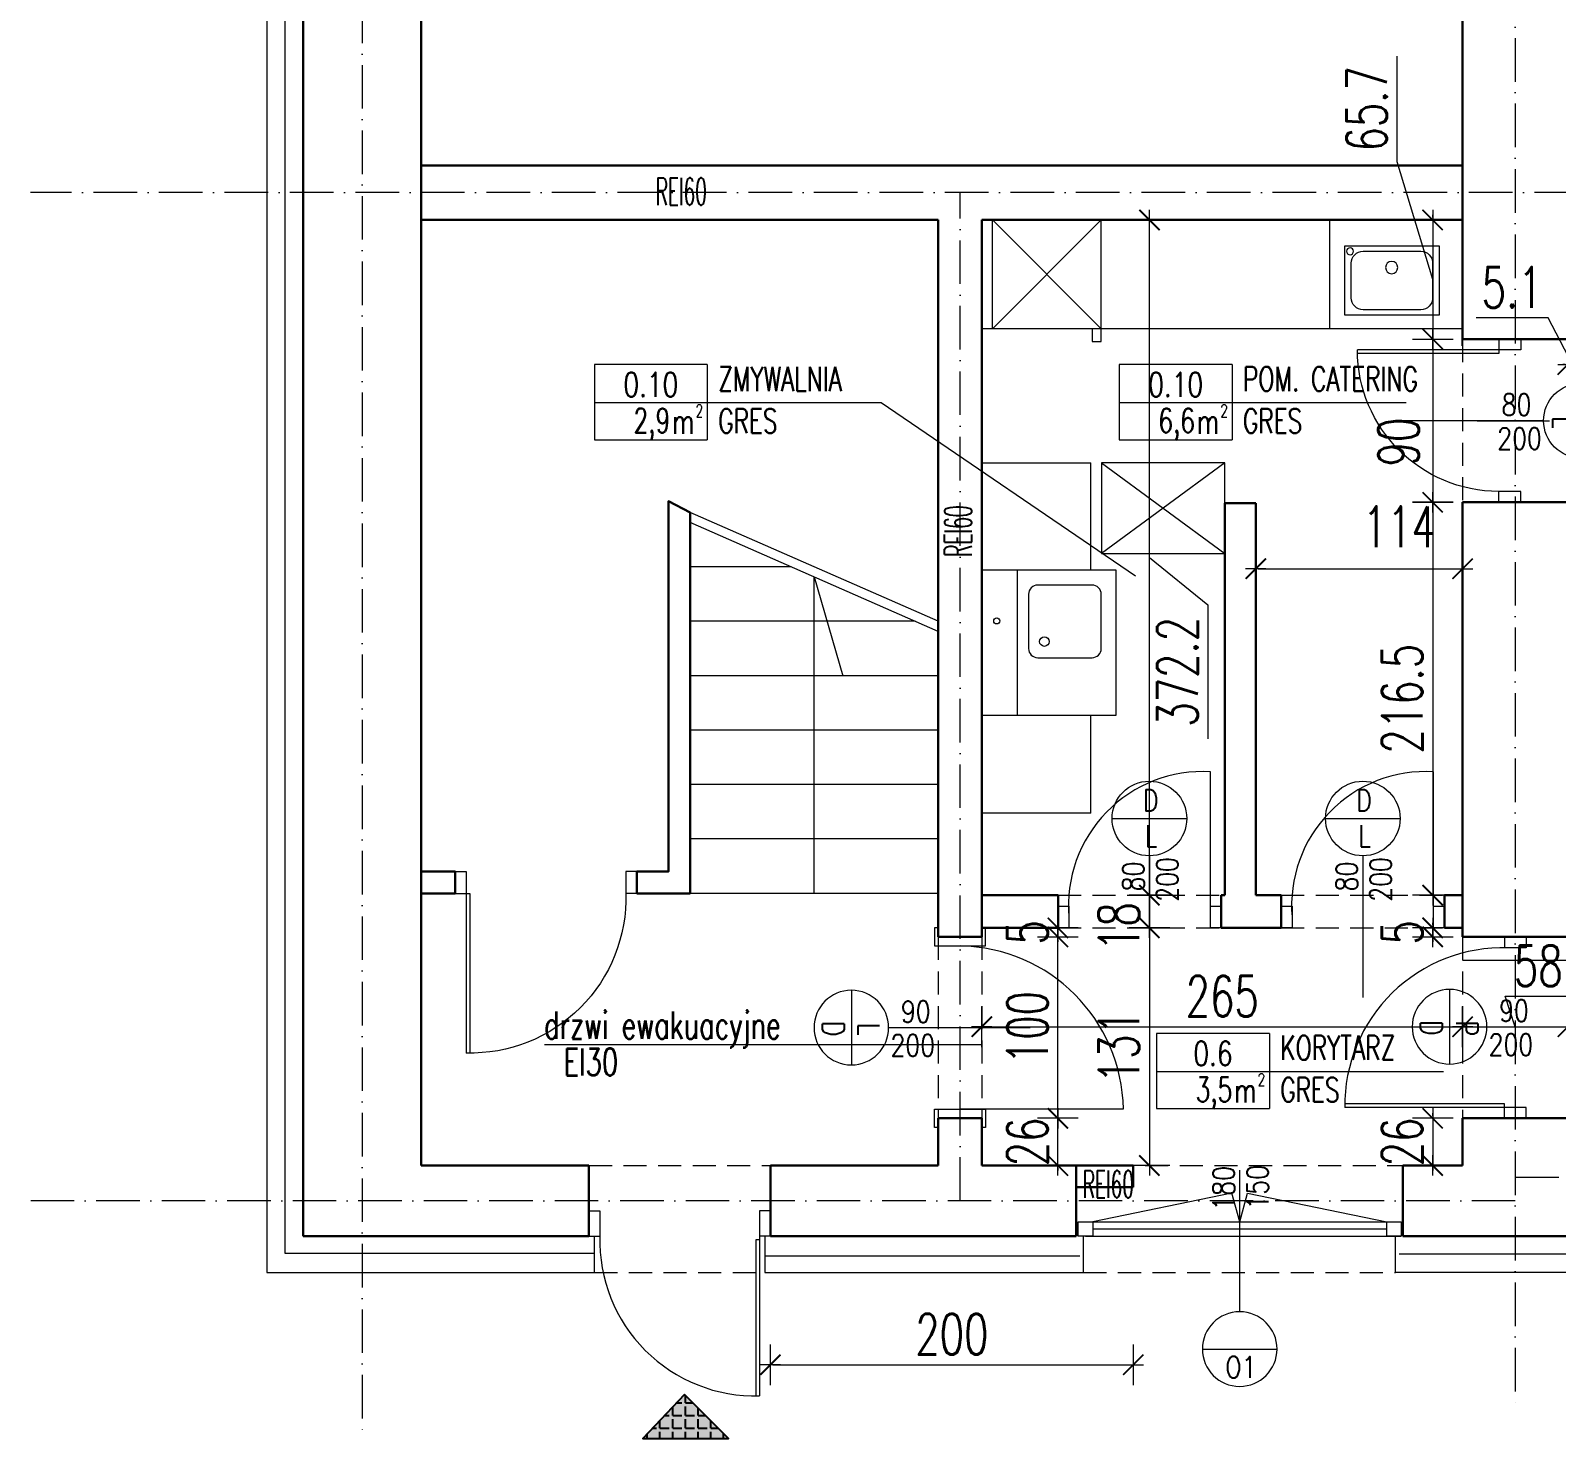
# Model space of a CAD drawing. Header units: millimetres. Extents: x -105266 to 178069, y 491 to 168574.
# Drawn here: x -45760 to -44919, y 55668 to 56444 of the extents above; entities that cross this region are included whole.
import ezdxf
from ezdxf.enums import TextEntityAlignment as Align

# ---------------------------------------------------------------- set-up
doc = ezdxf.new("R2010")
doc.units = ezdxf.units.MM
doc.linetypes.add('ACAD_ISO10W100', pattern=[18, 12, -3, 0, -3])
doc.linetypes.add('DASHED', pattern=[19.05, 12.7, -6.35])
doc.layers.get('defpoints').update_dxf_attribs({"color": 4})
for name, color, linetype, lineweight in [('A-izolacja', 4, 'BATTING', 5), ('A-murowane', 2, 'Continuous', 30), ('A-nad', 4, 'DASHED', 15), ('A-wykończenia', 6, 'Continuous', 13), ('A01_OSIE', 9, 'ACAD_ISO10W100', 9), ('A05_SCIANY', 1, 'Continuous', 20), ('A06_WIDOK', 6, 'Continuous', 15), ('A07_DRZWI_OKNA', 4, 'Continuous', 5), ('A08_OPIS DRZWI_OKIEN', 9, 'Continuous', 9), ('A13_WYPOSAZENIE SANITARNE', 41, 'Continuous', 9), ('A16_OPIS_POM', 2, 'Continuous', 9), ('A17_OPIS_WARSTW', 32, 'Continuous', 9), ('stolarka', 1, 'Continuous', 5)]:
    doc.layers.add(name, color=color, linetype=linetype, lineweight=lineweight)
doc.styles.add('ROMANS', font='romans', dxfattribs={"width": 0.7})
doc.styles.add('WYM', font='ROMANS.SHX', dxfattribs={"width": 0.75})
doc.styles.add('X', font='ROMANS.shx', dxfattribs={"width": 0.5})
doc.linetypes.add('BATTING', pattern='A,0.00254,-2.54,[134,ltypeshp.shx,S=2.54,R=0,X=-2.54,Y=0],-5.08,[134,ltypeshp.shx,S=2.54,R=180,X=2.54,Y=0],-2.54', length=10.16254)
doc.dimstyles.new('PM-100', dxfattribs={"dimscale": 2.8, "dimtxt": 8, "dimasz": 0.5, "dimexe": 0, "dimexo": 0, "dimgap": 2, "dimtad": 1, "dimdec": 1, "dimrnd": 0.1, "dimzin": 13, "dimdsep": 46, "dimtxsty": 'ROMANS', "dimblk": 'Q', "dimcen": 0, "dimse1": 1, "dimse2": 1, "dimclrd": 256, "dimclre": 251, "dimclrt": 41, "dimadec": 1, "dimazin": 0, "dimtfac": 1, "dimtdec": 1, "dimtix": 1, "dimtmove": 1, "dimatfit": 0, "dimldrblk": 'NONE', "dimfxl": 1, "dimtolj": 1, "dimtzin": 13, "dimlwd": -1, "dimlwe": 0, "dimarcsym": 0})

# ---------------------------------------------------------------- blocks, each defined once
blk = doc.blocks.new('A$C4C256CE4')
at = {"layer": 'stolarka'}
for p, q in [((8, -27.5), (170, -27.5)), ((8, -31.5), (170, -31.5)), ((4, -35.5), (178, -35.5))]:
    blk.add_line(p, q, dxfattribs=at)
for points in [[(0, -27.5), (8, -27.5), (8, -35.5), (0, -35.5), (0, -27.5)], [(170, -27.5), (178, -27.5), (178, -35.5), (170, -35.5), (170, -27.5)]]:
    blk.add_lwpolyline(points, dxfattribs=at)
blk = doc.blocks.new('drzwi opis')
for p, q in [((-29.3, 124.9), (29.3, 124.9)), ((0, 95.6), (0, -15.6))]:
    blk.add_line(p, q)
blk.add_circle((0, 124.9), 29.3)
at = {"style": 'ROMANS', "width": 0.7}
for tag, p in [('WDNR', (1.1, 127.5)), ('WDPPOZ', (0, 102.7))]:
    blk.add_attdef(tag, text='', height=17, dxfattribs=at).set_placement(p, align=Align.CENTER)
for tag, p in [('WDS', (-4.1, -6)), ('WDH', (22.5, -6.4))]:
    blk.add_attdef(tag, text='', height=17, rotation=90, dxfattribs=at).set_placement(p, align=Align.CENTER)
blk = doc.blocks.new('opis-pomieszczenie')
for p, q in [((0, 21.79), (0, -21.42)), ((-64.77, 0), (99.88, 0))]:
    blk.add_line(p, q)
blk.add_lwpolyline([(0, 21.79), (-64.77, 21.79), (-64.77, -21.42), (0, -21.42)])
at = {"style": 'ROMANS', "width": 0.7}
for s, height, p in [('m', 14.3, (-13.79, -17.95)), ('2', 7.15, (-4.55, -8.35))]:
    blk.add_text(s, height=height, dxfattribs=at).set_placement(p, align=Align.CENTER)
for tag, p in [('POMIESZCZENIE', (6.3, 3.88)), ('POS', (6.3, -17.57))]:
    blk.add_attdef(tag, p, '', height=14.3, dxfattribs=at)
blk.add_attdef('NR', text='', height=14.3, dxfattribs=at).set_placement((-32.39, 2.83), align=Align.CENTER)
blk.add_attdef('POW', text='', height=14.3, dxfattribs=at).set_placement((-27, -17.41), align=Align.RIGHT)
blk = doc.blocks.new('Q')
for p, q in [((0, 8), (0, -8)), ((-4, 0), (4, 0))]:
    blk.add_line(p, q)
at = {"const_width": 0.7}
blk.add_lwpolyline([(4, 4), (-4, -4)], dxfattribs=at)
blk = doc.blocks.new('*D141')
at = {"layer": 'A17_OPIS_WARSTW', "transparency": 16777216}
blk.add_line((-45234.31, 55895.1), (-44972.11, 55895.1), dxfattribs=at)
at = {"layer": 'defpoints', "color": 0, "transparency": 16777216}
for p in [(-44970.71, 55895.1), (-45235.71, 55870.42), (-44970.71, 55870.42)]:
    blk.add_point(p, dxfattribs=at)
at = {"layer": 'A17_OPIS_WARSTW', "transparency": 16777216, "xscale": 1.399999999999999, "yscale": 1.399999999999999, "zscale": 1.399999999999999, "rotation": 180}
blk.add_blockref('Q', (-45235.71, 55895.1), dxfattribs=at)
at = {"layer": 'A17_OPIS_WARSTW', "transparency": 16777216, "xscale": 1.399999999999999, "yscale": 1.399999999999999, "zscale": 1.399999999999999}
blk.add_blockref('Q', (-44970.71, 55895.1), dxfattribs=at)
at = {"layer": 'A17_OPIS_WARSTW', "color": 41, "transparency": 16777216, "insert": (-45103.21, 55911.9), "char_height": 22.4, "attachment_point": 5, "style": 'ROMANS'}
blk.add_mtext('\\A1;265', dxfattribs=at)
blk = doc.blocks.new('_None')
blk = doc.blocks.new('*D142')
at = {"layer": 'A17_OPIS_WARSTW', "transparency": 16777216}
for p, q in [((-45143.34, 55969.04), (-45143.34, 56338.44)), ((-45143.34, 56153.74), (-45111.11, 56127.7)), ((-45111.11, 56127.7), (-45111.11, 56053.78))]:
    blk.add_line(p, q, dxfattribs=at)
at = {"layer": 'defpoints', "color": 0, "transparency": 16777216}
for p in [(-45143.34, 56339.84), (-45130.06, 56339.84), (-45130.06, 55967.64)]:
    blk.add_point(p, dxfattribs=at)
at = {"layer": 'A17_OPIS_WARSTW', "transparency": 16777216, "xscale": 1.399999999999999, "yscale": 1.399999999999999, "zscale": 1.399999999999999}
for p, rotation in [((-45143.34, 56339.84), 90), ((-45143.34, 55967.64), 270)]:
    blk.add_blockref('Q', p, dxfattribs=dict(at, rotation=rotation))
at = {"layer": 'A17_OPIS_WARSTW', "color": 41, "transparency": 16777216, "insert": (-45127.91, 56090.74), "char_height": 22.4, "attachment_point": 5, "rotation": 90, "style": 'ROMANS'}
blk.add_mtext('\\A1;372.2', dxfattribs=at)
blk = doc.blocks.new('A$C780E13A9')
blk.add_lwpolyline([(0, 0), (40, 0), (40, 29.5), (0, 29.5)], close=True)
blk.add_lwpolyline([(7.75, 2.35), (32.25, 2.35, 0.414214), (37.25, 7.35), (37.25, 22.15, 0.414214), (32.25, 27.15), (7.75, 27.15, 0.414214), (2.75, 22.15), (2.75, 7.35, 0.414214)], format="xyb", close=True)
for centre, radius in [((37.76, 27.15), 1.5), ((20.12, 20.23), 2.6)]:
    blk.add_circle(centre, radius)
blk = doc.blocks.new('A$C063C3B4C')
for p, q in [((80, 74), (0, 74)), ((0, 74), (0, 0)), ((80, 0), (80, 74)), ((80, 54.5), (0, 54.5)), ((0, 0), (80, 0))]:
    blk.add_line(p, q)
blk.add_lwpolyline([(36.77, 8.19), (66.77, 8.19, 0.414214), (71.77, 13.19), (71.77, 43.19, 0.414214), (66.77, 48.19), (36.77, 48.19, 0.414214), (31.77, 43.19), (31.77, 13.19, 0.414214)], format="xyb", close=True)
for centre, radius in [((52.04, 65.76), 1.65), ((40.61, 39.53), 2.6)]:
    blk.add_circle(centre, radius)
blk = doc.blocks.new('A$C665E76B5')
at = {"layer": 'A13_WYPOSAZENIE SANITARNE'}
for p, q in [((0, 0), (67.96, -50)), ((67.96, 0), (0, -50))]:
    blk.add_line(p, q, dxfattribs=at)
blk.add_lwpolyline([(0, -50), (67.96, -50), (67.96, 0), (0, 0)], close=True, dxfattribs=at)
blk = doc.blocks.new('*D149')
at = {"layer": 'A17_OPIS_WARSTW', "transparency": 16777216}
blk.add_line((-45143.34, 55948.24), (-45143.34, 55820.04), dxfattribs=at)
at = {"layer": 'defpoints', "color": 0, "transparency": 16777216}
for p in [(-45143.34, 55949.64), (-45143.34, 55818.64), (-45143.34, 55818.64)]:
    blk.add_point(p, dxfattribs=at)
at = {"layer": 'A17_OPIS_WARSTW', "transparency": 16777216, "xscale": 1.399999999999999, "yscale": 1.399999999999999, "zscale": 1.399999999999999}
for p, rotation in [((-45143.34, 55949.64), 90), ((-45143.34, 55818.64), 270)]:
    blk.add_blockref('Q', p, dxfattribs=dict(at, rotation=rotation))
at = {"layer": 'A17_OPIS_WARSTW', "color": 41, "transparency": 16777216, "insert": (-45160.14, 55884.14), "char_height": 22.4, "attachment_point": 5, "rotation": 90, "style": 'ROMANS'}
blk.add_mtext('\\A1;131', dxfattribs=at)
blk = doc.blocks.new('*D171')
at = {"layer": 'A17_OPIS_WARSTW', "ltscale": 0.9, "transparency": 16777216}
blk.add_line((-45350.81, 55708.8), (-45153.61, 55708.8), dxfattribs=at)
at = {"layer": 'defpoints', "color": 0, "ltscale": 0.9, "transparency": 16777216}
for p in [(-45352.21, 55818.64), (-45152.21, 55812.64), (-45152.21, 55708.8)]:
    blk.add_point(p, dxfattribs=at)
at = {"layer": 'A17_OPIS_WARSTW', "ltscale": 0.9, "transparency": 16777216, "xscale": 1.399999999999999, "yscale": 1.399999999999999, "zscale": 1.399999999999999, "rotation": 180}
blk.add_blockref('Q', (-45352.21, 55708.8), dxfattribs=at)
at = {"layer": 'A17_OPIS_WARSTW', "ltscale": 0.9, "transparency": 16777216, "xscale": 1.399999999999999, "yscale": 1.399999999999999, "zscale": 1.399999999999999}
blk.add_blockref('Q', (-45152.21, 55708.8), dxfattribs=at)
at = {"layer": 'A17_OPIS_WARSTW', "color": 41, "ltscale": 0.9, "transparency": 16777216, "insert": (-45252.21, 55725.6), "char_height": 22.4, "attachment_point": 5, "style": 'ROMANS'}
blk.add_mtext('\\A1;200', dxfattribs=at)
blk = doc.blocks.new('*D176')
at = {"layer": 'A17_OPIS_WARSTW', "ltscale": 0.9, "transparency": 16777216}
blk.add_line((-45143.34, 55951.04), (-45143.34, 55966.24), dxfattribs=at)
at = {"layer": 'defpoints', "color": 0, "ltscale": 0.9, "transparency": 16777216}
for p in [(-45143.34, 55967.64), (-45143.34, 55967.64), (-45143.34, 55949.64)]:
    blk.add_point(p, dxfattribs=at)
at = {"layer": 'A17_OPIS_WARSTW', "ltscale": 0.9, "transparency": 16777216, "xscale": 1.399999999999999, "yscale": 1.399999999999999, "zscale": 1.399999999999999}
for p, rotation in [((-45143.34, 55967.64), 90), ((-45143.34, 55949.64), 270)]:
    blk.add_blockref('Q', p, dxfattribs=dict(at, rotation=rotation))
at = {"layer": 'A17_OPIS_WARSTW', "color": 41, "ltscale": 0.9, "transparency": 16777216, "insert": (-45160.14, 55950.31), "char_height": 22.4, "attachment_point": 5, "rotation": 90, "style": 'ROMANS'}
blk.add_mtext('\\A1;18', dxfattribs=at)
blk = doc.blocks.new('*D177')
at = {"layer": 'A17_OPIS_WARSTW', "ltscale": 0.9, "transparency": 16777216}
for p, q in [((-45006.79, 56371.96), (-45006.79, 56430.2)), ((-44987.21, 56307.01), (-45006.79, 56371.96)), ((-44987.21, 56341.24), (-44987.21, 56342.64)), ((-44987.21, 56339.84), (-44987.21, 56274.19)), ((-44987.21, 56339.84), (-44987.21, 56274.19)), ((-44987.21, 56272.79), (-44987.21, 56271.39))]:
    blk.add_line(p, q, dxfattribs=at)
at = {"layer": 'defpoints', "color": 0, "ltscale": 0.9, "transparency": 16777216}
for p in [(-45018.68, 56339.84), (-45018.68, 56274.19), (-44987.21, 56274.19)]:
    blk.add_point(p, dxfattribs=at)
at = {"layer": 'A17_OPIS_WARSTW', "ltscale": 0.9, "transparency": 16777216, "xscale": 1.399999999999999, "yscale": 1.399999999999999, "zscale": 1.399999999999999}
for p, rotation in [((-44987.21, 56339.84), 270), ((-44987.21, 56274.19), 90)]:
    blk.add_blockref('Q', p, dxfattribs=dict(at, rotation=rotation))
at = {"layer": 'A17_OPIS_WARSTW', "color": 41, "ltscale": 0.9, "transparency": 16777216, "insert": (-45023.59, 56401.08), "char_height": 22.4, "attachment_point": 5, "rotation": 90, "style": 'ROMANS'}
blk.add_mtext('\\A1;65.7', dxfattribs=at)
blk = doc.blocks.new('*D178')
at = {"layer": 'A17_OPIS_WARSTW', "ltscale": 0.9, "transparency": 16777216}
blk.add_line((-44987.21, 56272.79), (-44987.21, 56185.59), dxfattribs=at)
at = {"layer": 'defpoints', "color": 0, "ltscale": 0.9, "transparency": 16777216}
for p in [(-44970.71, 56274.19), (-45018.68, 56184.19), (-44987.21, 56184.19)]:
    blk.add_point(p, dxfattribs=at)
at = {"layer": 'A17_OPIS_WARSTW', "ltscale": 0.9, "transparency": 16777216, "xscale": 1.399999999999999, "yscale": 1.399999999999999, "zscale": 1.399999999999999}
for p, rotation in [((-44987.21, 56274.19), 90), ((-44987.21, 56184.19), 270)]:
    blk.add_blockref('Q', p, dxfattribs=dict(at, rotation=rotation))
at = {"layer": 'A17_OPIS_WARSTW', "color": 41, "ltscale": 0.9, "transparency": 16777216, "insert": (-45005.98, 56217.44), "char_height": 22.4, "attachment_point": 5, "rotation": 90, "style": 'ROMANS'}
blk.add_mtext('\\A1;90', dxfattribs=at)
blk = doc.blocks.new('*D179')
at = {"layer": 'A17_OPIS_WARSTW', "ltscale": 0.9, "transparency": 16777216}
blk.add_line((-44987.21, 56182.79), (-44987.21, 55969.04), dxfattribs=at)
at = {"layer": 'defpoints', "color": 0, "ltscale": 0.9, "transparency": 16777216}
for p in [(-45018.68, 56184.19), (-45018.68, 55967.64), (-44987.21, 55967.64)]:
    blk.add_point(p, dxfattribs=at)
at = {"layer": 'A17_OPIS_WARSTW', "ltscale": 0.9, "transparency": 16777216, "xscale": 1.399999999999999, "yscale": 1.399999999999999, "zscale": 1.399999999999999}
for p, rotation in [((-44987.21, 56184.19), 90), ((-44987.21, 55967.64), 270)]:
    blk.add_blockref('Q', p, dxfattribs=dict(at, rotation=rotation))
at = {"layer": 'A17_OPIS_WARSTW', "color": 41, "ltscale": 0.9, "transparency": 16777216, "insert": (-45004.01, 56075.91), "char_height": 22.4, "attachment_point": 5, "rotation": 90, "style": 'ROMANS'}
blk.add_mtext('\\A1;216.5', dxfattribs=at)
blk = doc.blocks.new('*D180')
at = {"layer": 'A17_OPIS_WARSTW', "ltscale": 0.9, "transparency": 16777216}
for p, q in [((-44987.21, 55846.04), (-44987.21, 55847.44)), ((-44987.21, 55844.64), (-44987.21, 55818.64)), ((-44987.21, 55817.24), (-44987.21, 55815.84))]:
    blk.add_line(p, q, dxfattribs=at)
at = {"layer": 'defpoints', "color": 0, "ltscale": 0.9, "transparency": 16777216}
for p in [(-45018.68, 55844.64), (-45018.68, 55818.64), (-44987.21, 55818.64)]:
    blk.add_point(p, dxfattribs=at)
at = {"layer": 'A17_OPIS_WARSTW', "ltscale": 0.9, "transparency": 16777216, "xscale": 1.399999999999999, "yscale": 1.399999999999999, "zscale": 1.399999999999999}
for p, rotation in [((-44987.21, 55844.64), 270), ((-44987.21, 55818.64), 90)]:
    blk.add_blockref('Q', p, dxfattribs=dict(at, rotation=rotation))
at = {"layer": 'A17_OPIS_WARSTW', "color": 41, "ltscale": 0.9, "transparency": 16777216, "insert": (-45004.01, 55831.64), "char_height": 22.4, "attachment_point": 5, "rotation": 90, "style": 'ROMANS'}
blk.add_mtext('\\A1;26', dxfattribs=at)
blk = doc.blocks.new('A$C18F93EAC')
at = {"layer": 'A07_DRZWI_OKNA'}
blk.add_line((-6, 6), (-6, 86), dxfattribs=at)
for points in [[(-90, 12), (-84, 12), (-84, 0), (-90, 0)], [(-6, 12), (0, 12), (0, 0), (-6, 0)]]:
    blk.add_lwpolyline(points, close=True, dxfattribs=at)
blk.add_arc((-10.33, 12.19), 73.93, 86.64464, 184.80581, dxfattribs=at)
blk = doc.blocks.new('*D181')
at = {"layer": 'A17_OPIS_WARSTW', "ltscale": 0.9, "transparency": 16777216}
blk.add_line((-45083.31, 56147.59), (-44972.11, 56147.59), dxfattribs=at)
at = {"layer": 'defpoints', "color": 0, "ltscale": 0.9, "transparency": 16777216}
for p in [(-45084.71, 56147.59), (-44970.71, 56147.59), (-44970.71, 56147.59)]:
    blk.add_point(p, dxfattribs=at)
at = {"layer": 'A17_OPIS_WARSTW', "ltscale": 0.9, "transparency": 16777216, "xscale": 1.399999999999999, "yscale": 1.399999999999999, "zscale": 1.399999999999999, "rotation": 180}
blk.add_blockref('Q', (-45084.71, 56147.59), dxfattribs=at)
at = {"layer": 'A17_OPIS_WARSTW', "ltscale": 0.9, "transparency": 16777216, "xscale": 1.399999999999999, "yscale": 1.399999999999999, "zscale": 1.399999999999999}
blk.add_blockref('Q', (-44970.71, 56147.59), dxfattribs=at)
at = {"layer": 'A17_OPIS_WARSTW', "color": 41, "ltscale": 0.9, "transparency": 16777216, "insert": (-45005.52, 56170.71), "char_height": 22.4, "attachment_point": 5, "style": 'ROMANS'}
blk.add_mtext('\\A1;114', dxfattribs=at)
blk = doc.blocks.new('*D351')
at = {"layer": 'A17_OPIS_WARSTW', "ltscale": 0.9, "transparency": 16777216}
for p, q in [((-44987.21, 55951.04), (-44987.21, 55952.44)), ((-44987.21, 55944.64), (-44987.21, 55949.64)), ((-44987.21, 55943.24), (-44987.21, 55941.84))]:
    blk.add_line(p, q, dxfattribs=at)
at = {"layer": 'defpoints', "color": 0, "ltscale": 0.9, "transparency": 16777216}
for p in [(-44987.21, 55949.64), (-44970.71, 55949.64), (-44970.71, 55944.64)]:
    blk.add_point(p, dxfattribs=at)
at = {"layer": 'A17_OPIS_WARSTW', "ltscale": 0.9, "transparency": 16777216, "xscale": 1.399999999999999, "yscale": 1.399999999999999, "zscale": 1.399999999999999}
for p, rotation in [((-44987.21, 55949.64), 270), ((-44987.21, 55944.64), 90)]:
    blk.add_blockref('Q', p, dxfattribs=dict(at, rotation=rotation))
at = {"layer": 'A17_OPIS_WARSTW', "color": 41, "ltscale": 0.9, "transparency": 16777216, "insert": (-45004.01, 55947.14), "char_height": 22.4, "attachment_point": 5, "rotation": 90, "style": 'ROMANS'}
blk.add_mtext('\\A1;5', dxfattribs=at)
blk = doc.blocks.new('*D352')
at = {"layer": 'A17_OPIS_WARSTW', "ltscale": 0.9, "transparency": 16777216}
for p, q in [((-45193.78, 55846.04), (-45193.78, 55847.44)), ((-45193.78, 55818.64), (-45193.78, 55844.64)), ((-45193.78, 55817.24), (-45193.78, 55815.84))]:
    blk.add_line(p, q, dxfattribs=at)
at = {"layer": 'defpoints', "color": 0, "ltscale": 0.9, "transparency": 16777216}
for p in [(-45235.71, 55844.64), (-45193.78, 55844.64), (-45235.71, 55818.64)]:
    blk.add_point(p, dxfattribs=at)
at = {"layer": 'A17_OPIS_WARSTW', "ltscale": 0.9, "transparency": 16777216, "xscale": 1.399999999999999, "yscale": 1.399999999999999, "zscale": 1.399999999999999}
for p, rotation in [((-45193.78, 55844.64), 270), ((-45193.78, 55818.64), 90)]:
    blk.add_blockref('Q', p, dxfattribs=dict(at, rotation=rotation))
at = {"layer": 'A17_OPIS_WARSTW', "color": 41, "ltscale": 0.9, "transparency": 16777216, "insert": (-45210.58, 55831.64), "char_height": 22.4, "attachment_point": 5, "rotation": 90, "style": 'ROMANS'}
blk.add_mtext('\\A1;26', dxfattribs=at)
blk = doc.blocks.new('*D185')
at = {"layer": 'A17_OPIS_WARSTW', "ltscale": 0.9, "transparency": 16777216}
blk.add_line((-45193.78, 55846.04), (-45193.78, 55943.26), dxfattribs=at)
at = {"layer": 'defpoints', "color": 0, "ltscale": 0.9, "transparency": 16777216}
for p in [(-45193.78, 55944.66), (-45193.78, 55944.66), (-45193.78, 55844.64)]:
    blk.add_point(p, dxfattribs=at)
at = {"layer": 'A17_OPIS_WARSTW', "ltscale": 0.9, "transparency": 16777216, "xscale": 1.399999999999999, "yscale": 1.399999999999999, "zscale": 1.399999999999999}
for p, rotation in [((-45193.78, 55944.66), 90), ((-45193.78, 55844.64), 270)]:
    blk.add_blockref('Q', p, dxfattribs=dict(at, rotation=rotation))
at = {"layer": 'A17_OPIS_WARSTW', "color": 41, "ltscale": 0.9, "transparency": 16777216, "insert": (-45210.58, 55894.65), "char_height": 22.4, "attachment_point": 5, "rotation": 90, "style": 'ROMANS'}
blk.add_mtext('\\A1;100', dxfattribs=at)
blk = doc.blocks.new('*D186')
at = {"layer": 'A17_OPIS_WARSTW', "ltscale": 0.9, "transparency": 16777216}
for p, q in [((-44941.71, 55895.1), (-44947.31, 55911.9)), ((-44947.31, 55911.9), (-44910.72, 55911.9)), ((-44969.31, 55895.1), (-44914.11, 55895.1))]:
    blk.add_line(p, q, dxfattribs=at)
at = {"layer": 'defpoints', "color": 0, "ltscale": 0.9, "transparency": 16777216}
for p in [(-44970.71, 55895.1), (-44912.71, 55895.1), (-44912.71, 55895.1)]:
    blk.add_point(p, dxfattribs=at)
at = {"layer": 'A17_OPIS_WARSTW', "ltscale": 0.9, "transparency": 16777216, "xscale": 1.399999999999999, "yscale": 1.399999999999999, "zscale": 1.399999999999999, "rotation": 180}
blk.add_blockref('Q', (-44970.71, 55895.1), dxfattribs=at)
at = {"layer": 'A17_OPIS_WARSTW', "ltscale": 0.9, "transparency": 16777216, "xscale": 1.399999999999999, "yscale": 1.399999999999999, "zscale": 1.399999999999999}
blk.add_blockref('Q', (-44912.71, 55895.1), dxfattribs=at)
at = {"layer": 'A17_OPIS_WARSTW', "color": 41, "ltscale": 0.9, "transparency": 16777216, "insert": (-44929.01, 55928.7), "char_height": 22.4, "attachment_point": 5, "style": 'ROMANS'}
blk.add_mtext('\\A1;58', dxfattribs=at)
blk = doc.blocks.new('*D353')
at = {"layer": 'A17_OPIS_WARSTW', "ltscale": 0.9, "transparency": 16777216}
for p, q in [((-45193.78, 55951.04), (-45193.78, 55952.44)), ((-45193.78, 55944.64), (-45193.78, 55949.64)), ((-45193.78, 55943.24), (-45193.78, 55941.84))]:
    blk.add_line(p, q, dxfattribs=at)
at = {"layer": 'defpoints', "color": 0, "ltscale": 0.9, "transparency": 16777216}
for p in [(-45235.71, 55949.64), (-45193.78, 55949.64), (-45235.71, 55944.64)]:
    blk.add_point(p, dxfattribs=at)
at = {"layer": 'A17_OPIS_WARSTW', "ltscale": 0.9, "transparency": 16777216, "xscale": 1.399999999999999, "yscale": 1.399999999999999, "zscale": 1.399999999999999}
for p, rotation in [((-45193.78, 55949.64), 270), ((-45193.78, 55944.64), 90)]:
    blk.add_blockref('Q', p, dxfattribs=dict(at, rotation=rotation))
at = {"layer": 'A17_OPIS_WARSTW', "color": 41, "ltscale": 0.9, "transparency": 16777216, "insert": (-45210.58, 55947.14), "char_height": 22.4, "attachment_point": 5, "rotation": 90, "style": 'ROMANS'}
blk.add_mtext('\\A1;5', dxfattribs=at)
blk = doc.blocks.new('A$C41B11C2B')
at = {"layer": 'A07_DRZWI_OKNA', "ltscale": 0.9}
for p, q in [((-100, 0), (-94, 0)), ((-94, 0), (-94, -14)), ((-6, 0), (-6, -12)), ((0, 0), (-6, 0)), ((-100, -12), (-94, -12)), ((-8, -12), (-8, -99.97)), ((-6, -12), (-8, -12)), ((-6, -12), (-6, -100)), ((0, -12), (-6, -12))]:
    blk.add_line(p, q, dxfattribs=at)
blk.add_arc((-8.45, -14.45), 85.59, 178.36265, 271.63735, dxfattribs=at)
blk = doc.blocks.new('*D382')
at = {"layer": 'A17_OPIS_WARSTW', "ltscale": 0.9, "transparency": 16777216}
for p, q in [((-44923.63, 56285.89), (-44963.2, 56285.89)), ((-44910.18, 56260.14), (-44923.63, 56285.89)), ((-44914.11, 56260.14), (-44915.51, 56260.14)), ((-44907.65, 56260.14), (-44912.71, 56260.14)), ((-44907.65, 56260.14), (-44912.71, 56260.14)), ((-44906.25, 56260.14), (-44904.85, 56260.14))]:
    blk.add_line(p, q, dxfattribs=at)
at = {"layer": 'defpoints', "color": 0, "ltscale": 0.9, "transparency": 16777216}
for p in [(-44912.71, 56339.84), (-44907.65, 56339.84), (-44912.71, 56260.14)]:
    blk.add_point(p, dxfattribs=at)
at = {"layer": 'A17_OPIS_WARSTW', "ltscale": 0.9, "transparency": 16777216, "xscale": 1.399999999999999, "yscale": 1.399999999999999, "zscale": 1.399999999999999}
blk.add_blockref('Q', (-44912.71, 56260.14), dxfattribs=at)
at = {"layer": 'A17_OPIS_WARSTW', "ltscale": 0.9, "transparency": 16777216, "xscale": 1.399999999999999, "yscale": 1.399999999999999, "zscale": 1.399999999999999, "rotation": 180}
blk.add_blockref('Q', (-44907.65, 56260.14), dxfattribs=at)
at = {"layer": 'A17_OPIS_WARSTW', "color": 41, "ltscale": 0.9, "transparency": 16777216, "insert": (-44943.42, 56302.69), "char_height": 22.4, "attachment_point": 5, "style": 'ROMANS'}
blk.add_mtext('\\A1;5.1', dxfattribs=at)
blk = doc.blocks.new('D80')
at = {"color": 0, "linetype": 'ByBlock'}
for p, q in [((-3792.14, -2425.72), (-3792.14, -2335.72)), ((-3790.14, -2413.72), (-3790.14, -2335.75)), ((-3753.14, -2401.77), (-3753.14, -2441.59)), ((-3798.14, -2425.72), (-3798.14, -2413.72)), ((-3798.14, -2413.72), (-3790.14, -2413.72)), ((-3753.14, -2425.72), (-3753.14, -2413.72)), ((-3714.14, -2425.72), (-3714.14, -2413.72)), ((-3708.14, -2413.72), (-3714.14, -2413.72)), ((-3708.14, -2425.72), (-3708.14, -2413.72)), ((-3798.14, -2425.72), (-3792.14, -2425.72)), ((-3708.14, -2425.72), (-3714.14, -2425.72))]:
    blk.add_line(p, q, dxfattribs=at)
blk.add_arc((-3792.14, -2413.72), 78, 0, 90, dxfattribs=at)
blk = doc.blocks.new('A$C5E647A0B')
blk.add_blockref('D80', (3708.14, 2425.72))
blk = doc.blocks.new('A$C710C7D7E')
blk.add_blockref('A$C5E647A0B', (90, 0))

msp = doc.modelspace()

# ---------------------------------------------------------------- hatches: boundary and pattern name
h = msp.add_hatch()
h.set_pattern_fill('ANGLE', color=256)
h.set_pattern_definition([(0, (-88775.9545, 48563.058), (0, 6.985), [5.08, -1.905]), (90, (-88775.9545, 48563.058), (-6.985, 4e-16), [5.08, -1.905])])
h.paths.add_polyline_path([(-45399.5, 55692.32), (-45422.46, 55668.16), (-45375.3, 55668.16)])
h = msp.add_hatch(color=256)
h.dxf.hatch_style = 1
h.paths.add_polyline_path([(-45399.5, 55692.32), (-45422.46, 55668.16), (-45375.3, 55668.16)])

# ---------------------------------------------------------------- linework, layer by layer
msp.add_line((-44970.71, 56270.39), (-44970.71, 56274.19))
msp.add_lwpolyline([(-45399.5, 55692.32), (-45422.46, 55668.16), (-45375.3, 55668.16), (-45399.5, 55692.32)])
at = {"layer": 'A-izolacja', "ltscale": 0.9}
for p, q in [((-45619.76, 56940.41), (-45619.76, 55770.36)), ((-45619.76, 55770.36), (-45449.21, 55770.36)), ((-45355.21, 55768.83), (-45181.71, 55768.83)), ((-45005.71, 55769.92), (-44823.71, 55769.92))]:
    msp.add_line(p, q, dxfattribs=at)
at = {"layer": 'A-murowane'}
for p, q in [((-45609.71, 56930.14), (-45609.71, 55779.64)), ((-45544.71, 56666.14), (-45544.71, 55818.64)), ((-44970.71, 56666.25), (-44970.71, 56274.19)), ((-45544.71, 56369.94), (-44970.71, 56369.94)), ((-45544.71, 56339.84), (-45259.71, 56339.84)), ((-45259.71, 56339.84), (-45259.71, 55944.64)), ((-45235.71, 55944.64), (-45235.71, 56339.84)), ((-45235.71, 56339.84), (-44970.71, 56339.84)), ((-45235.71, 56320.64), (-45235.71, 55967.64)), ((-45235.71, 56320.64), (-45235.71, 55967.64)), ((-44970.71, 56274.19), (-44912.71, 56274.19)), ((-45101.71, 56183.64), (-45101.71, 56137.7)), ((-45101.71, 56183.64), (-45084.71, 56183.64)), ((-45084.71, 56183.64), (-45084.71, 55967.64)), ((-44912.71, 56184.19), (-44970.71, 56184.19)), ((-44970.71, 56184.19), (-44970.71, 55944.64)), ((-45101.71, 56137.7), (-45101.71, 55967.64)), ((-45084.71, 56057.7), (-45084.71, 56051.64)), ((-45425.9, 55980.64), (-45425.9, 55968.64)), ((-45193.71, 55967.64), (-45235.71, 55967.64)), ((-45193.71, 55967.64), (-45193.71, 55949.64)), ((-45101.71, 55967.64), (-45103.71, 55967.64)), ((-45103.71, 55967.64), (-45103.71, 55949.64)), ((-45070.71, 55967.64), (-45084.71, 55967.64)), ((-45070.71, 55967.64), (-45070.71, 55949.64)), ((-44980.71, 55967.64), (-44980.71, 55949.64)), ((-44980.71, 55967.64), (-44970.71, 55967.64)), ((-45193.71, 55949.64), (-45235.71, 55949.64)), ((-45070.71, 55949.64), (-45103.71, 55949.64)), ((-44980.71, 55949.64), (-44970.71, 55949.64)), ((-44970.71, 55949.64), (-44970.71, 55944.64)), ((-45235.71, 55944.64), (-45259.71, 55944.64)), ((-44970.71, 55944.64), (-44912.71, 55944.64)), ((-45259.71, 55844.64), (-45259.71, 55818.64)), ((-45235.71, 55844.64), (-45259.71, 55844.64)), ((-45235.71, 55844.64), (-45235.71, 55818.64)), ((-44825.71, 55844.64), (-44970.71, 55844.64)), ((-44970.71, 55818.64), (-44970.71, 55844.64)), ((-45452.21, 55818.64), (-45544.71, 55818.64)), ((-45452.21, 55818.64), (-45452.21, 55779.64)), ((-45259.71, 55818.64), (-45352.21, 55818.64)), ((-45352.21, 55818.64), (-45352.21, 55779.64)), ((-45183.71, 55818.64), (-45235.71, 55818.64)), ((-45183.71, 55818.64), (-45183.71, 55779.64)), ((-45183.71, 55818.64), (-45152.21, 55818.64)), ((-45152.21, 55818.64), (-45152.21, 55806.64)), ((-44970.71, 55818.64), (-45003.71, 55818.64)), ((-45003.71, 55818.64), (-45003.71, 55779.64)), ((-45183.71, 55806.64), (-45152.21, 55806.64)), ((-45452.21, 55779.64), (-45609.71, 55779.64)), ((-45183.71, 55779.64), (-45352.21, 55779.64)), ((-44912.71, 55779.64), (-45003.71, 55779.64))]:
    msp.add_line(p, q, dxfattribs=at)
for points in [[(-45396.45, 56178.64), (-45408.45, 56184.77), (-45408.45, 55980.64), (-45425.9, 55980.64)], [(-45396.45, 56178.64), (-45396.45, 55968.64), (-45425.9, 55968.64)], [(-45544.71, 55968.64), (-45525.9, 55968.64), (-45525.9, 55980.64), (-45544.71, 55980.64)]]:
    msp.add_lwpolyline(points, dxfattribs=at)
at = {"layer": 'A-nad'}
for p, q in [((-44970.71, 56274.19), (-44970.71, 56184.19)), ((-45193.71, 55967.64), (-45103.71, 55967.64)), ((-45070.71, 55967.64), (-44980.71, 55967.64)), ((-45193.71, 55949.64), (-45103.71, 55949.64)), ((-45070.71, 55949.64), (-44980.71, 55949.64)), ((-45259.71, 55944.64), (-45259.71, 55844.64)), ((-45235.71, 55944.64), (-45235.71, 55844.64)), ((-44970.71, 55944.64), (-44970.71, 55844.64)), ((-45452.21, 55818.64), (-45352.21, 55818.64)), ((-45183.71, 55818.64), (-45003.71, 55818.64)), ((-45449.21, 55759.64), (-45355.21, 55759.64)), ((-45179.71, 55759.64), (-45007.71, 55759.64))]:
    msp.add_line(p, q, dxfattribs=at)
at = {"layer": 'A-wykończenia'}
for points in [[(-45195.71, 56930.79), (-45195.71, 56950.14), (-45629.71, 56950.14), (-45629.71, 55759.64), (-45449.21, 55759.64), (-45449.21, 55779.64)], [(-45355.21, 55779.64), (-45355.21, 55759.64), (-45179.71, 55759.64), (-45179.71, 55779.64)], [(-44821.71, 55779.64), (-44821.71, 55759.64), (-45007.71, 55759.64), (-45007.71, 55779.64)]]:
    msp.add_lwpolyline(points, dxfattribs=at)
at = {"layer": 'A01_OSIE', "ltscale": 2}
for p, q in [((-44941.71, 57017.65), (-44941.71, 55683.6)), ((-45577.21, 57002.81), (-45577.21, 55668.76)), ((-42488.41, 56354.89), (-45760, 56354.89)), ((-45247.71, 55799.14), (-45247.71, 56354.89)), ((-44941.71, 55812.14), (-42488.41, 55812.14)), ((-44941.71, 55799.14), (-45760, 55799.14))]:
    msp.add_line(p, q, dxfattribs=at)
at = {"layer": 'A06_WIDOK'}
for p, q in [((-45340.87, 56148.64), (-45396.45, 56148.64)), ((-45328.08, 55968.64), (-45328.08, 56143.03)), ((-45328.08, 56143.03), (-45312.39, 56088.64)), ((-45272.5, 56118.64), (-45396.45, 56118.64)), ((-45259.71, 56088.64), (-45396.45, 56088.64)), ((-45259.71, 56058.64), (-45396.45, 56058.64)), ((-45259.71, 56028.64), (-45396.45, 56028.64)), ((-45259.71, 55998.64), (-45396.45, 55998.64)), ((-45259.71, 55968.64), (-45396.45, 55968.64))]:
    msp.add_line(p, q, dxfattribs=at)
for points in [[(-45259.71, 56118.64), (-45396.45, 56178.64)], [(-45259.71, 56113.03), (-45396.45, 56173.03)]]:
    msp.add_lwpolyline(points, dxfattribs=at)
at = {"layer": 'A07_DRZWI_OKNA', "ltscale": 0.9}
for p, q in [((-44947.71, 55944.64), (-44947.71, 55938.64)), ((-44935.71, 55938.64), (-44947.71, 55938.64)), ((-44935.71, 55944.64), (-44935.71, 55938.64)), ((-44947.71, 55852.64), (-45035.68, 55852.64)), ((-44947.71, 55850.64), (-44947.71, 55852.64)), ((-44947.71, 55850.64), (-45035.71, 55850.64)), ((-44947.71, 55844.64), (-44947.71, 55850.64)), ((-44935.71, 55850.64), (-44947.71, 55850.64)), ((-44935.71, 55844.64), (-44935.71, 55850.64)), ((-45452.21, 55793.64), (-45446.21, 55793.64)), ((-45446.21, 55793.64), (-45446.21, 55777.64)), ((-45352.21, 55793.64), (-45358.21, 55793.64)), ((-45358.21, 55793.64), (-45358.21, 55777.64)), ((-45452.21, 55779.64), (-45446.21, 55779.64)), ((-45360.21, 55777.64), (-45360.21, 55691.67)), ((-45358.21, 55777.64), (-45360.21, 55777.64)), ((-45352.21, 55779.64), (-45358.21, 55779.64)), ((-45358.21, 55777.64), (-45358.21, 55691.64))]:
    msp.add_line(p, q, dxfattribs=at)
at = {"layer": 'A07_DRZWI_OKNA'}
msp.add_line((-45157.71, 55849.64), (-45247.71, 55849.64), dxfattribs=at)
at = {"layer": 'A07_DRZWI_OKNA', "linetype": 'ByBlock'}
for points in [[(-45259.71, 55949.64), (-45261.71, 55949.64), (-45261.71, 55939.64), (-45233.71, 55939.64), (-45233.71, 55949.68)], [(-45259.71, 55839.64), (-45261.71, 55839.64), (-45261.71, 55849.64), (-45233.71, 55849.64), (-45233.71, 55839.61), (-45235.71, 55839.61)]]:
    msp.add_lwpolyline(points, dxfattribs=at)
at = {"layer": 'A07_DRZWI_OKNA'}
msp.add_arc((-45249.04, 55848.3), 91.35, 0.8391, 89.1609, dxfattribs=at)
at = {"layer": 'A07_DRZWI_OKNA', "ltscale": 0.9}
for centre, radius, start, end in [((-44948.46, 55851.44), 87.25, 88.19037, 180.52213), ((-45360.65, 55777.2), 85.59, 178.36265, 271.63735)]:
    msp.add_arc(centre, radius, start, end, dxfattribs=at)
at = {"layer": 'A08_OPIS DRZWI_OKIEN'}
for points in [[(-45093.57, 55787.64), (-45097.86, 55803.47), (-45174.57, 55787.64)], [(-45093.57, 55787.64), (-45089.29, 55803.47), (-45012.57, 55787.64)]]:
    msp.add_lwpolyline(points, dxfattribs=at)
at = {"layer": 'A13_WYPOSAZENIE SANITARNE'}
for p, q in [((-45235.71, 56279.84), (-45235.71, 56339.84)), ((-45169.9, 56339.84), (-45229.9, 56279.84)), ((-45169.9, 56279.84), (-45229.9, 56339.84)), ((-45229.9, 56279.84), (-45229.9, 56339.84)), ((-45169.9, 56279.84), (-45169.9, 56339.84)), ((-45043.83, 56279.84), (-45043.83, 56339.84)), ((-45169.9, 56279.84), (-45235.71, 56279.84)), ((-45030.71, 56279.84), (-45175.71, 56279.84)), ((-44970.71, 56279.84), (-45030.71, 56279.84)), ((-45235.71, 56205.96), (-45175.71, 56205.96)), ((-45175.71, 56146.78), (-45175.71, 56205.96)), ((-45175.71, 56012.78), (-45175.71, 56066.78)), ((-45175.71, 56012.78), (-45235.71, 56012.78))]:
    msp.add_line(p, q, dxfattribs=at)
msp.add_lwpolyline([(-45174.84, 56279.84), (-45174.84, 56272.86), (-45169.9, 56272.86), (-45169.9, 56279.84), (-45174.84, 56279.84)], dxfattribs=at)
at = {"layer": 'A16_OPIS_POM'}
msp.add_line((-45291.13, 56239.22), (-45151.03, 56143.72), dxfattribs=at)
at = {"layer": 'A17_OPIS_WARSTW', "ltscale": 0.9}
for p, q in [((-44970.71, 55931.83), (-44812.77, 55931.83)), ((-45476.78, 55885.39), (-45235.71, 55885.39))]:
    msp.add_line(p, q, dxfattribs=at)

# ---------------------------------------------------------------- block references
msp.add_blockref('A$C665E76B5', (-45169.67, 56205.96))
at = {"layer": 'A-murowane'}
msp.add_blockref('A$C4C256CE4', (-45182.57, 55815.14), dxfattribs=at)
at = {"layer": 'A07_DRZWI_OKNA', "xscale": -1, "rotation": 89.99999999999783}
msp.add_blockref('A$C710C7D7E', (-44938.71, 56274.19), dxfattribs=at)
at = {"layer": 'A08_OPIS DRZWI_OKIEN'}
ref = msp.add_blockref('drzwi opis', (-44993.19, 56229.19), dxfattribs=dict(at, xscale=0.702000000001135, yscale=0.702000000001135, zscale=0.702000000001135, rotation=270))
ref.add_attrib('WDNR', 'D', dxfattribs={"layer": '0', "height": 11.93, "rotation": 270, "style": 'WYM', "width": 0.8}).set_placement((-44901.5, 56228.53), align=Align.CENTER)
ref.add_attrib('WDPPOZ', 'L', dxfattribs={"layer": '0', "height": 11.93, "rotation": 270, "style": 'WYM', "width": 0.8}).set_placement((-44921.09, 56228.27), align=Align.CENTER)
ref.add_attrib('WDS', '80', dxfattribs={"layer": '0', "height": 11.934, "style": 'WYM', "width": 0.8}).set_placement((-44941, 56232.05), align=Align.CENTER)
ref.add_attrib('WDH', '200', dxfattribs={"layer": '0', "height": 11.934, "style": 'WYM', "width": 0.8}).set_placement((-44939.34, 56213.4), align=Align.CENTER)
ref = msp.add_blockref('drzwi opis', (-45143.34, 55922.23), dxfattribs=dict(at, xscale=0.702000000001135, yscale=0.702000000001135, zscale=0.702000000001135))
ref.add_attrib('WDNR', 'D', dxfattribs={"layer": '0', "height": 11.93, "style": 'WYM', "width": 0.8}).set_placement((-45142.68, 56013.92), align=Align.CENTER)
ref.add_attrib('WDPPOZ', 'L', dxfattribs={"layer": '0', "height": 11.93, "style": 'WYM', "width": 0.8}).set_placement((-45142.42, 55994.33), align=Align.CENTER)
ref.add_attrib('WDS', '80', dxfattribs={"layer": '0', "height": 11.934, "rotation": 90, "style": 'WYM', "width": 0.8}).set_placement((-45146.19, 55977.92), align=Align.CENTER)
ref.add_attrib('WDH', '200', dxfattribs={"layer": '0', "height": 11.934, "rotation": 90, "style": 'WYM', "width": 0.8}).set_placement((-45127.55, 55976.31), align=Align.CENTER)
ref = msp.add_blockref('drzwi opis', (-45025.71, 55922.23), dxfattribs=dict(at, xscale=0.702000000001135, yscale=0.702000000001135, zscale=0.702000000001135))
ref.add_attrib('WDNR', 'D', dxfattribs={"layer": '0', "height": 11.93, "style": 'WYM', "width": 0.8}).set_placement((-45025.06, 56013.92), align=Align.CENTER)
ref.add_attrib('WDPPOZ', 'L', dxfattribs={"layer": '0', "height": 11.93, "style": 'WYM', "width": 0.8}).set_placement((-45024.79, 55994.33), align=Align.CENTER)
ref.add_attrib('WDS', '80', dxfattribs={"layer": '0', "height": 11.934, "rotation": 90, "style": 'WYM', "width": 0.8}).set_placement((-45028.57, 55977.92), align=Align.CENTER)
ref.add_attrib('WDH', '200', dxfattribs={"layer": '0', "height": 11.934, "rotation": 90, "style": 'WYM', "width": 0.8}).set_placement((-45009.92, 55976.31), align=Align.CENTER)
ref = msp.add_blockref('drzwi opis', (-45219.93, 55894.64), dxfattribs=dict(at, xscale=-0.702000000001135, yscale=0.702000000001135, zscale=0.702000000001135, rotation=90))
ref.add_attrib('WDNR', 'D', dxfattribs={"layer": '0', "height": 11.93, "rotation": 270, "style": 'WYM', "width": 0.8}).set_placement((-45323.54, 55893.99), align=Align.CENTER)
ref.add_attrib('WDPPOZ', 'L', dxfattribs={"layer": '0', "height": 11.93, "rotation": 270, "style": 'WYM', "width": 0.8}).set_placement((-45303.95, 55893.73), align=Align.CENTER)
ref.add_attrib('WDS', '90', dxfattribs={"layer": '0', "height": 11.934, "style": 'WYM', "width": 0.8}).set_placement((-45272.11, 55897.5), align=Align.CENTER)
ref.add_attrib('WDH', '200', dxfattribs={"layer": '0', "height": 11.934, "style": 'WYM', "width": 0.8}).set_placement((-45273.77, 55878.85), align=Align.CENTER)
ref = msp.add_blockref('drzwi opis', (-44890.23, 55895.1), dxfattribs=dict(at, xscale=-0.702000000001135, yscale=0.702000000001135, zscale=0.702000000001135, rotation=90))
ref.add_attrib('WDNR', 'D', dxfattribs={"layer": '0', "height": 11.93, "rotation": 270, "style": 'WYM', "width": 0.8}).set_placement((-44993.85, 55894.45), align=Align.CENTER)
ref.add_attrib('WDPPOZ', 'P', dxfattribs={"layer": '0', "height": 11.93, "rotation": 270, "style": 'WYM', "width": 0.8}).set_placement((-44974.26, 55894.18), align=Align.CENTER)
ref.add_attrib('WDS', '90', dxfattribs={"layer": '0', "height": 11.934, "style": 'WYM', "width": 0.8}).set_placement((-44942.41, 55897.96), align=Align.CENTER)
ref.add_attrib('WDH', '200', dxfattribs={"layer": '0', "height": 11.934, "style": 'WYM', "width": 0.8}).set_placement((-44944.08, 55879.31), align=Align.CENTER)
ref = msp.add_blockref('drzwi opis', (-45093.57, 55805.12), dxfattribs=dict(at, xscale=-0.702000000001135, yscale=0.702000000001135, zscale=0.702000000001135, rotation=180))
ref.add_attrib('WDNR', 'O1', dxfattribs={"layer": '0', "height": 11.934, "style": 'WYM', "width": 0.8}).set_placement((-45092.92, 55701.5), align=Align.CENTER)
ref.add_attrib('WDS', '180', dxfattribs={"layer": '0', "height": 11.934, "rotation": 90, "style": 'WYM', "width": 0.8}).set_placement((-45096.43, 55806.06), align=Align.CENTER)
ref.add_attrib('WDH', '150', dxfattribs={"layer": '0', "height": 11.934, "rotation": 90, "style": 'WYM', "width": 0.8}).set_placement((-45077.78, 55806.64), align=Align.CENTER)
at = {"layer": 'A13_WYPOSAZENIE SANITARNE', "xscale": -1.3, "yscale": 1.3, "zscale": 1.3}
msp.add_blockref('A$C780E13A9', (-44983.66, 56287.28), dxfattribs=at)
at = {"layer": 'A13_WYPOSAZENIE SANITARNE', "rotation": 90}
msp.add_blockref('A$C063C3B4C', (-45161.71, 56066.78), dxfattribs=at)
at = {"layer": 'A16_OPIS_POM'}
ref = msp.add_blockref('opis-pomieszczenie', (-45387.01, 56239.22), dxfattribs=dict(at, xscale=0.9600000000064028, yscale=0.9600000000064028, zscale=0.9600000000064028))
ref.add_attrib('NR', '0.10', dxfattribs={"layer": '0', "height": 13.44, "style": 'ROMANS', "width": 0.75}).set_placement((-45418.1, 56242.36), align=Align.CENTER)
ref.add_attrib('POMIESZCZENIE', 'ZMYWALNIA', (-45380.96, 56245.52), dxfattribs={"layer": '0', "height": 13.44, "style": 'ROMANS', "width": 0.7})
ref.add_attrib('POS', 'GRES', (-45380.96, 56222.35), dxfattribs={"layer": '0', "height": 13.44, "style": 'ROMANS', "width": 0.7})
ref.add_attrib('POW', '2,9', dxfattribs={"layer": '0', "height": 13.44, "style": 'ROMANS', "width": 0.7}).set_placement((-45407.46, 56222.51), align=Align.RIGHT)
ref = msp.add_blockref('opis-pomieszczenie', (-45097.78, 56239.22), dxfattribs=dict(at, xscale=0.9600000000064028, yscale=0.9600000000064028, zscale=0.9600000000064028))
ref.add_attrib('NR', '0.10', dxfattribs={"layer": '0', "height": 13.44, "style": 'ROMANS', "width": 0.75}).set_placement((-45128.88, 56242.36), align=Align.CENTER)
ref.add_attrib('POMIESZCZENIE', 'POM. CATERING', (-45091.74, 56245.52), dxfattribs={"layer": '0', "height": 13.44, "style": 'ROMANS', "width": 0.7})
ref.add_attrib('POS', 'GRES', (-45091.74, 56222.35), dxfattribs={"layer": '0', "height": 13.44, "style": 'ROMANS', "width": 0.7})
ref.add_attrib('POW', '6,6', dxfattribs={"layer": '0', "height": 13.44, "style": 'ROMANS', "width": 0.7}).set_placement((-45118.23, 56222.51), align=Align.RIGHT)
ref = msp.add_blockref('opis-pomieszczenie', (-45077.22, 55870.53), dxfattribs=dict(at, xscale=0.9600000000064028, yscale=0.9600000000064028, zscale=0.9600000000064028))
ref.add_attrib('NR', '0.6', dxfattribs={"layer": '0', "height": 13.44, "style": 'ROMANS', "width": 0.75}).set_placement((-45108.31, 55873.67), align=Align.CENTER)
ref.add_attrib('POMIESZCZENIE', 'KORYTARZ', (-45071.17, 55876.83), dxfattribs={"layer": '0', "height": 13.44, "style": 'ROMANS', "width": 0.7})
ref.add_attrib('POS', 'GRES', (-45071.17, 55853.66), dxfattribs={"layer": '0', "height": 13.44, "style": 'ROMANS', "width": 0.7})
ref.add_attrib('POW', '3,5', dxfattribs={"layer": '0', "height": 13.44, "style": 'ROMANS', "width": 0.7}).set_placement((-45097.67, 55853.81), align=Align.RIGHT)
at = {"layer": 'A17_OPIS_WARSTW', "ltscale": 0.9}
for p in [(-45103.71, 55949.64), (-44980.71, 55949.64)]:
    msp.add_blockref('A$C18F93EAC', p, dxfattribs=at)
at = {"layer": 'A17_OPIS_WARSTW', "ltscale": 0.9, "xscale": -1}
msp.add_blockref('A$C41B11C2B', (-45525.9, 55980.64), dxfattribs=at)

# ---------------------------------------------------------------- texts
at = {"layer": 'A05_SCIANY', "style": 'X', "width": 0.7}
for s, p in [('drzwi ewakuacyjne', (-45477.03, 55888.53)), ('EI30', (-45466.24, 55868.21))]:
    msp.add_text(s, height=15, dxfattribs=at).set_placement(p)
at = {"layer": 'A05_SCIANY', "char_height": 15, "attachment_point": 1, "style": 'X'}
for insert in [(-45415.54, 56363), (-45180.14, 55815.81)]:
    msp.add_mtext_dynamic_manual_height_columns('REI60', width=76, gutter_width=125, heights=[0], dxfattribs=dict(at, insert=insert))
at = {"layer": 'A05_SCIANY', "insert": (-45256.26, 56154.16), "char_height": 15, "attachment_point": 1, "rotation": 90, "style": 'X'}
msp.add_mtext_dynamic_manual_height_columns('REI60', width=76, gutter_width=125, heights=[0], dxfattribs=at)

# ---------------------------------------------------------------- dimensions: what is measured, and where the dimension line sits
at = {"layer": 'A17_OPIS_WARSTW', "ltscale": 0.9}
for base, p1, p2, picture, middle in [((-44987.207, 56274.1863), (-45018.6771, 56339.8427), (-45018.6771, 56274.1863), '*D177', (-45006.791, 56377.5615)), ((-44987.21, 56184.19), (-44970.71, 56274.19), (-45018.68, 56184.19), '*D178', (-44989.18, 56217.44)), ((-45143.34, 55967.64), (-45143.34, 55949.64), (-45143.34, 55967.64), '*D176', (-45143.34, 55950.31)), ((-45193.78, 55949.64), (-45235.71, 55944.64), (-45235.71, 55949.64), '*D353', (-45193.78, 55947.14))]:
    dim = msp.add_linear_dim(base=base, p1=p1, p2=p2, angle=90, dimstyle='PM-100', dxfattribs=at)
    dim.commit()
    dim.dimension.update_dxf_attribs({"geometry": picture, "text_midpoint": middle, "dimtype": 160})
at = {"layer": 'A17_OPIS_WARSTW'}
dim = msp.add_linear_dim(base=(-45143.34, 56339.84), p1=(-45130.06, 55967.64), p2=(-45130.06, 56339.84), angle=90, dimstyle='PM-100', dxfattribs=at)
dim.commit()
dim.dimension.update_dxf_attribs({"geometry": '*D142', "text_midpoint": (-45111.11, 56122.1), "dimtype": 160})
at = {"layer": 'A17_OPIS_WARSTW', "ltscale": 0.9}
for base, p1, p2, picture, middle in [((-44912.71, 56260.14), (-44907.65, 56339.84), (-44912.71, 56339.84), '*D382', (-44929.23, 56285.89)), ((-44970.71, 56147.59), (-45084.71, 56147.59), (-44970.71, 56147.59), '*D181', (-45005.52, 56153.91)), ((-44912.71, 55895.1), (-44970.71, 55895.1), (-44912.71, 55895.1), '*D186', (-44941.71, 55911.9))]:
    dim = msp.add_linear_dim(base=base, p1=p1, p2=p2, dimstyle='PM-100', dxfattribs=at)
    dim.commit()
    dim.dimension.update_dxf_attribs({"geometry": picture, "text_midpoint": middle, "dimtype": 160})
for base, p1, p2, picture, middle in [((-44987.207, 55967.6427), (-45018.6771, 56184.1863), (-45018.6771, 55967.6427), '*D179', (-45004.007, 56075.9145)), ((-44987.21, 55949.64), (-44970.71, 55944.64), (-44970.71, 55949.64), '*D351', (-45004.01, 55947.14)), ((-45193.78, 55944.66), (-45193.78, 55844.64), (-45193.78, 55944.66), '*D185', (-45210.58, 55894.65)), ((-45193.78, 55844.64), (-45235.71, 55818.64), (-45235.71, 55844.64), '*D352', (-45210.58, 55831.64)), ((-44987.21, 55818.64), (-45018.68, 55844.64), (-45018.68, 55818.64), '*D180', (-45004.01, 55831.64))]:
    dim = msp.add_linear_dim(base=base, p1=p1, p2=p2, angle=90, dimstyle='PM-100', dxfattribs=at)
    dim.commit()
    dim.dimension.update_dxf_attribs({"geometry": picture, "text_midpoint": middle})
at = {"layer": 'A17_OPIS_WARSTW'}
dim = msp.add_linear_dim(base=(-45143.34, 55818.64), p1=(-45143.34, 55949.64), p2=(-45143.34, 55818.64), angle=90, dimstyle='PM-100', dxfattribs=at)
dim.commit()
dim.dimension.update_dxf_attribs({"geometry": '*D149', "text_midpoint": (-45160.14, 55884.14)})
dim = msp.add_linear_dim(base=(-44970.71, 55895.1), p1=(-45235.71, 55870.42), p2=(-44970.71, 55870.42), dimstyle='PM-100', dxfattribs=at)
dim.commit()
dim.dimension.update_dxf_attribs({"geometry": '*D141', "text_midpoint": (-45103.21, 55911.9)})
at = {"layer": 'A17_OPIS_WARSTW', "ltscale": 0.9}
dim = msp.add_linear_dim(base=(-45152.21, 55708.8), p1=(-45352.21, 55818.64), p2=(-45152.21, 55812.64), dimstyle='PM-100', dxfattribs=at)
dim.commit()
dim.dimension.update_dxf_attribs({"geometry": '*D171', "text_midpoint": (-45252.21, 55725.6)})

doc.saveas('drawing.dxf')
